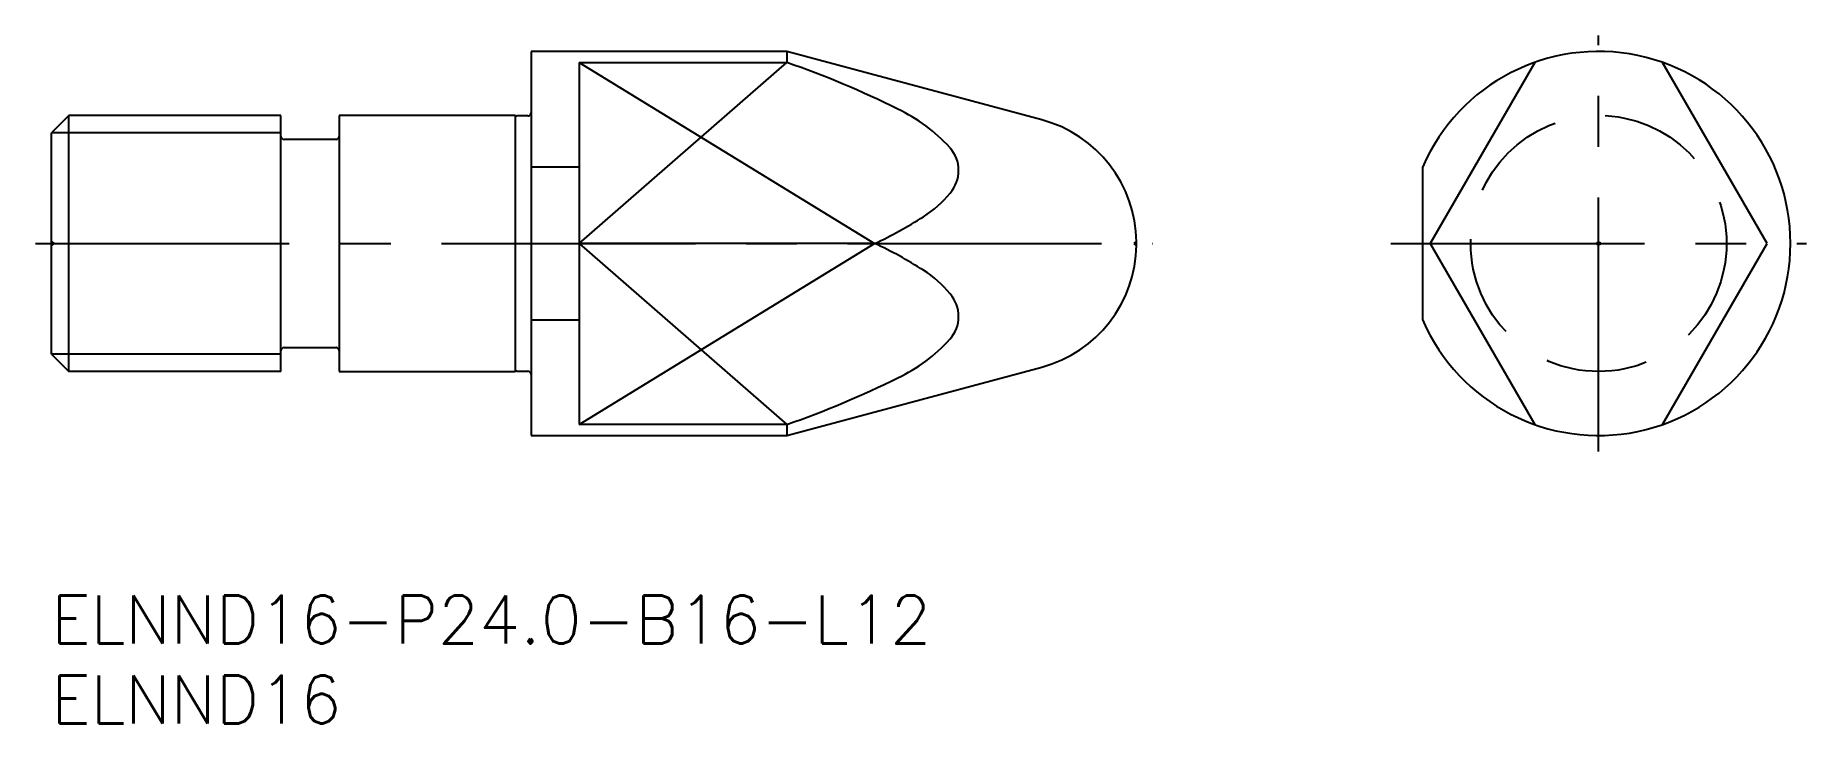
# Model space of a CAD drawing. Extents: x -1 to 110, y -8 to 35.
import ezdxf

# ---------------------------------------------------------------- set-up
doc = ezdxf.new("R2010")
doc.units = 0
doc.header["$LTSCALE"] = 0.5
doc.linetypes.add('CENTER', pattern=[50.8, 31.75, -6.35, 6.35, -6.35])
doc.linetypes.add('DASHED', pattern=[19.05, 12.7, -6.35])
for name, color, linetype in [('MSM_CENTER', 1, 'CENTER'), ('MSM_CONTINUOUS', 7, 'CONTINUOUS'), ('MSM_DASHED', 4, 'DASHED'), ('MSM_NARROW', 5, 'CONTINUOUS'), ('MSM_PART_NUMBER', 7, 'CONTINUOUS')]:
    doc.layers.add(name, color=color, linetype=linetype)
doc.styles.get("Standard").update_dxf_attribs({"font": 'txt.shx', "height": 1, "bigfont": 'bigfont.shx'})

# ---------------------------------------------------------------- blocks, each defined once
blk = doc.blocks.new('*U17')
at = {"layer": 'MSM_PART_NUMBER'}
blk.add_text('ELNND16-P24.0-B16-L12', height=3, dxfattribs=at).set_placement((0, -3))
blk = doc.blocks.new('*U18')
at = {"layer": 'MSM_PART_NUMBER'}
blk.add_text('ELNND16', height=3, dxfattribs=at).set_placement((0, -8))

msp = doc.modelspace()

# ---------------------------------------------------------------- linework, layer by layer
at = {"layer": 'MSM_CENTER'}
for p, q in [((96.77, 9), (96.77, 35)), ((-1, 22), (68.87, 22)), ((83.77, 22), (109.77, 22))]:
    msp.add_line(p, q, dxfattribs=at)
at = {"layer": 'MSM_CONTINUOUS'}
for p, q in [((30, 34), (30, 10)), ((46, 34), (30, 34)), ((33, 33.31), (46, 33.31)), ((33, 33.31), (33, 10.69)), ((46, 34), (46, 33.31)), ((61.95, 29.73), (46, 34)), ((92.77, 33.31), (86.24, 22)), ((107.31, 22), (100.77, 33.31)), ((1.08, 30), (0, 28.92)), ((14.35, 30), (1.08, 30)), ((1.08, 14), (1.08, 30)), ((14.35, 14), (14.35, 30)), ((18, 30), (18, 14)), ((29, 30), (18, 30)), ((29, 30), (29, 14)), ((29.8, 29.98), (29.1, 29.98)), ((0, 15.08), (0, 28.92)), ((17.8, 28.5), (14.55, 28.5)), ((30, 26.8), (33, 26.8)), ((85.77, 17.2), (85.77, 26.8)), ((51.48, 22), (33, 22)), ((67.87, 21.9), (67.87, 22.1)), ((86.24, 22), (92.77, 10.69)), ((100.77, 10.69), (107.31, 22)), ((33, 17.2), (30, 17.2)), ((0, 15.08), (1.08, 14)), ((14.55, 15.5), (17.8, 15.5)), ((14.35, 14), (1.08, 14)), ((18, 14), (29, 14)), ((29.1, 14.03), (29.8, 14.03)), ((46, 10), (61.95, 14.27)), ((30, 10), (46, 10)), ((46, 10.69), (33, 10.69)), ((46, 10.69), (46, 10))]:
    msp.add_line(p, q, dxfattribs=at)
msp.add_circle((96.77, 22), 0.0996, dxfattribs=at)
for centre, radius, start, end in [((27.16, -21.22), 57.69, 63.4643, 70.9425), ((96.77, 22), 12, 203.5565, 156.4435), ((29.1, 30.17), 0.2, 241.045, 270), ((29.8, 30.17), 0.2, 270, 0), ((48.64, 21.19), 10.16, 41.9953, 64.9968), ((59.87, 22), 8, 0.7136, 75), ((14.55, 28.7), 0.2, 180, 270), ((17.8, 28.7), 0.2, 270, 0), ((54.62, 26.56), 2.12, 318.3612, 42.2835), ((50.21, 30.23), 7.87, 303.4467, 319.7551), ((41.92, 43.15), 23.21, 294.3315, 302.9518), ((41.92, 0.85), 23.21, 57.0482, 65.6685), ((59.87, 22), 8, 285, 359.2864), ((50.21, 13.77), 7.87, 40.2449, 56.5533), ((54.62, 17.44), 2.12, 317.7165, 41.6388), ((48.64, 22.81), 10.16, 295.0032, 318.0047), ((14.55, 15.3), 0.2, 90, 180), ((17.8, 15.3), 0.2, 0, 90), ((29.1, 13.82), 0.2, 90, 118.955), ((29.8, 13.82), 0.2, 0, 90), ((27.16, 65.22), 57.69, 289.0575, 296.5357)]:
    msp.add_arc(centre, radius, start, end, dxfattribs=at)
at = {"layer": 'MSM_DASHED'}
for p, q in [((0.17, 22), (0, 22.1)), ((0, 21.9), (0.17, 22)), ((67.87, 22.1), (67.7, 22)), ((67.7, 22), (67.87, 21.9))]:
    msp.add_line(p, q, dxfattribs=at)
msp.add_circle((96.77, 22), 8, dxfattribs=at)
at = {"layer": 'MSM_NARROW'}
for p, q in [((33, 33.31), (51.48, 22)), ((33, 22), (46, 33.31)), ((14.35, 28.92), (0, 28.92)), ((33, 10.69), (51.48, 22)), ((33, 22), (46, 10.69)), ((14.35, 15.08), (0, 15.08))]:
    msp.add_line(p, q, dxfattribs=at)

# ---------------------------------------------------------------- block references
at = {"layer": 'MSM_CONTINUOUS'}
for name in ['*U17', '*U18']:
    msp.add_blockref(name, (0, 0), dxfattribs=at)

doc.saveas('drawing.dxf')
